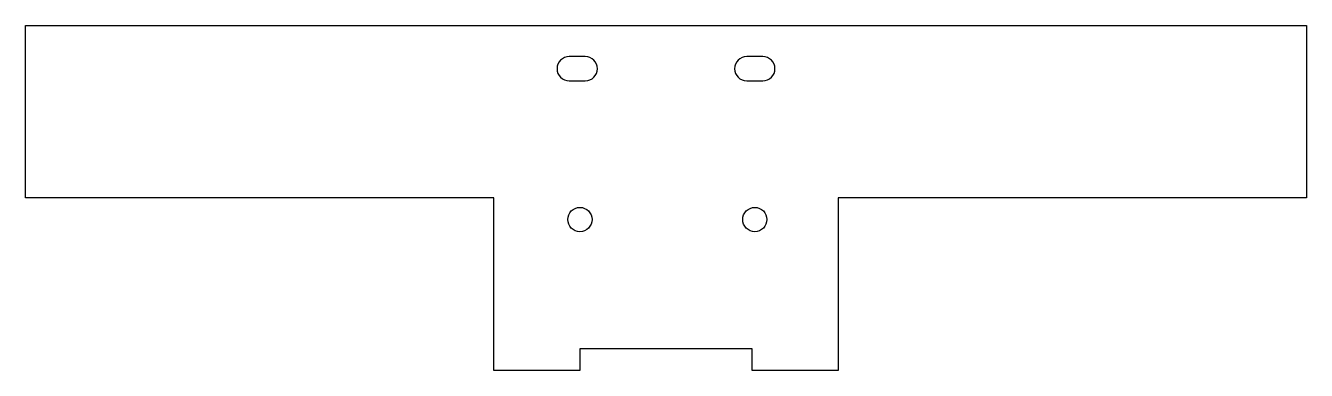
# Model space of a CAD drawing. Header units: inches. Extents: x 0 to 29.7, y 0 to 8.
import ezdxf

# ---------------------------------------------------------------- set-up
doc = ezdxf.new("R2010")
doc.units = ezdxf.units.IN
doc.header["$MEASUREMENT"] = 0
doc.layers.add('CUT', color=7, linetype='Continuous')

msp = doc.modelspace()

# ---------------------------------------------------------------- linework, layer by layer
at = {"layer": 'CUT'}
for p, q in [((0, 8), (29.75, 8)), ((0, 4), (0, 8)), ((29.75, 8), (29.75, 4)), ((13, 7.28125), (12.625, 7.28125)), ((17.125, 7.28125), (16.75, 7.28125)), ((12.625, 6.71875), (13, 6.71875)), ((16.75, 6.71875), (17.125, 6.71875)), ((10.875, 4), (0, 4)), ((10.875, 0), (10.875, 4)), ((29.75, 4), (18.875, 4)), ((18.875, 4), (18.875, 0)), ((16.875, 0.5), (12.875, 0.5)), ((12.875, 0.5), (12.875, 0)), ((16.875, 0), (16.875, 0.5)), ((12.875, 0), (10.875, 0)), ((18.875, 0), (16.875, 0))]:
    msp.add_line(p, q, dxfattribs=at)
for centre in [(12.875, 3.5), (16.9375, 3.5)]:
    msp.add_circle(centre, 0.2815, dxfattribs=at)
for centre, start, end in [((12.625, 7), 90, 270), ((13, 7), -90, 90), ((16.75, 7), 90, 270), ((17.125, 7), -90, 90)]:
    msp.add_arc(centre, 0.28125, start, end, dxfattribs=at)

doc.saveas('drawing.dxf')
